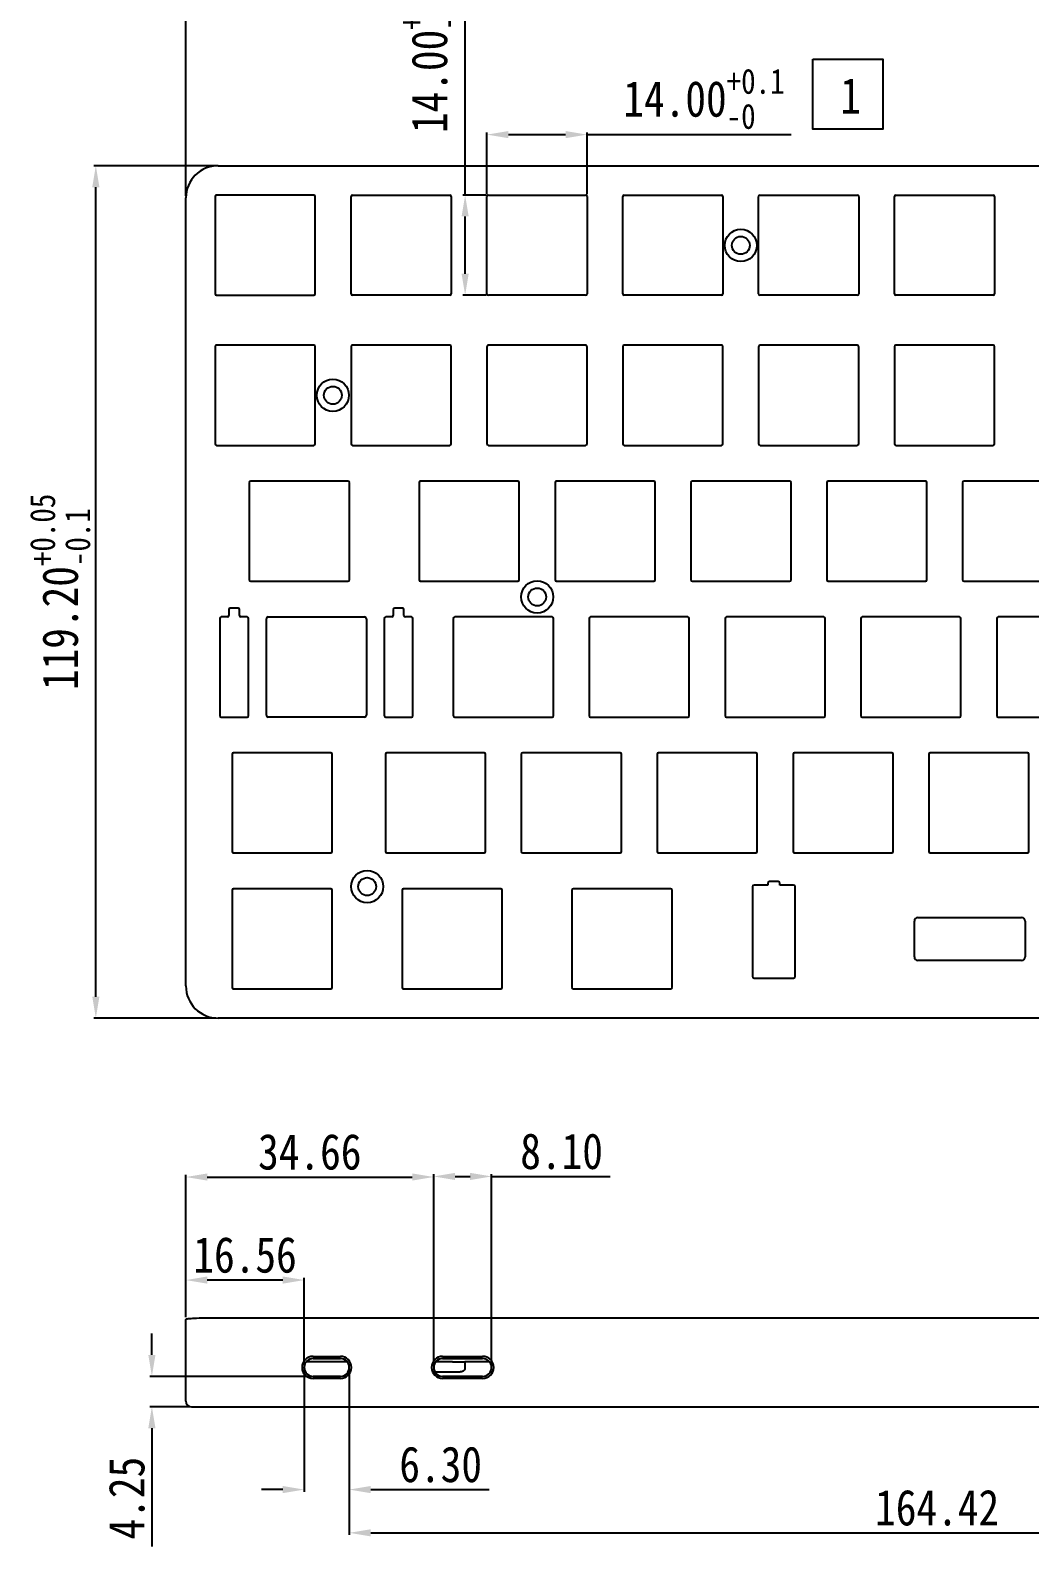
# Model space of a CAD drawing. Header units: millimetres. Extents: x 217 to 1040, y -1841 to -1207.
# Drawn here: x 393.5 to 533.3, y -1556.2 to -1344.1 of the extents above; entities that cross this region are included whole.
import ezdxf

# ---------------------------------------------------------------- set-up
doc = ezdxf.new("R2010")
doc.units = ezdxf.units.MM
doc.header["$PDMODE"] = 3
doc.header["$PDSIZE"] = 8
doc.layers.get('0').update_dxf_attribs({"linetype": 'CONTINUOUS'})
doc.layers.get('Defpoints').update_dxf_attribs({"linetype": 'CONTINUOUS'})
doc.layers.add('标注尺寸', color=2, linetype='CONTINUOUS')
doc.styles.get("Standard").update_dxf_attribs({"font": '', "width": 0.85, "height": 5})
doc.styles.get('Standard').set_extended_font_data('SimSun')
doc.dimstyles.get("Standard").update_dxf_attribs({"dimtxt": 5, "dimasz": 3, "dimexe": 0.3, "dimexo": 0.3, "dimgap": 1, "dimtad": 1, "dimzin": 1, "dimdsep": 46, "dimtxsty": 'Standard', "dimcen": 0.09, "dimclrd": 3, "dimclre": 3, "dimclrt": 3, "dimadec": 0, "dimazin": 2, "dimtp": 0.01, "dimtm": 0.01, "dimtfac": 1, "dimtofl": 0, "dimtmove": 0, "dimatfit": 3, "dimfxl": 0, "dimtolj": 1, "dimarcsym": 0})

# ---------------------------------------------------------------- blocks, each defined once
blk = doc.blocks.new('*D42')
at = {"layer": 'Defpoints', "color": 0}
for p in [(415.25, -1518.9), (415.25, -1524.41), (431.81, -1531.12)]:
    blk.add_point(p, dxfattribs=at)
at = {"layer": '标注尺寸', "color": 3, "lineweight": -2}
for p, q in [((415.25, -1524.11), (415.25, -1518.6)), ((428.81, -1518.9), (418.25, -1518.9)), ((431.81, -1530.82), (431.81, -1518.6))]:
    blk.add_line(p, q, dxfattribs=at)
at = {"layer": '标注尺寸', "color": 3}
for points in [[(418.25, -1518.4), (418.25, -1519.4), (415.25, -1518.9)], [(428.81, -1518.4), (428.81, -1519.4), (431.81, -1518.9)]]:
    blk.add_solid(points, dxfattribs=at)
at = {"layer": '标注尺寸', "color": 3, "insert": (423.53, -1515.4), "char_height": 5, "attachment_point": 5}
blk.add_mtext('\\A1;16.56', dxfattribs=at)
blk = doc.blocks.new('*D43')
at = {"layer": 'Defpoints', "color": 0}
for p in [(433.06, -1532.37), (410.5, -1536.62), (416.05, -1536.62)]:
    blk.add_point(p, dxfattribs=at)
at = {"layer": '标注尺寸', "color": 3, "lineweight": -2}
for p, q in [((410.5, -1529.37), (410.5, -1526.37)), ((432.76, -1532.37), (410.2, -1532.37)), ((415.75, -1536.62), (410.2, -1536.62)), ((410.5, -1539.62), (410.5, -1556.18))]:
    blk.add_line(p, q, dxfattribs=at)
at = {"layer": '标注尺寸', "color": 3}
for points in [[(410, -1529.37), (411, -1529.37), (410.5, -1532.37)], [(410, -1539.62), (411, -1539.62), (410.5, -1536.62)]]:
    blk.add_solid(points, dxfattribs=at)
at = {"layer": '标注尺寸', "color": 3, "insert": (407, -1549.4), "char_height": 5, "attachment_point": 5, "rotation": 90}
blk.add_mtext('\\A1;4.25', dxfattribs=at)
blk = doc.blocks.new('*D44')
at = {"layer": 'Defpoints', "color": 0}
for p in [(431.81, -1531.12), (438.11, -1531.12), (438.11, -1548.2)]:
    blk.add_point(p, dxfattribs=at)
at = {"layer": '标注尺寸', "color": 3, "lineweight": -2}
for p, q in [((431.81, -1531.42), (431.81, -1548.5)), ((438.11, -1531.42), (438.11, -1548.5)), ((428.81, -1548.2), (425.81, -1548.2)), ((441.11, -1548.2), (457.67, -1548.2))]:
    blk.add_line(p, q, dxfattribs=at)
at = {"layer": '标注尺寸', "color": 3}
for points in [[(428.81, -1547.7), (428.81, -1548.7), (431.81, -1548.2)], [(441.11, -1547.7), (441.11, -1548.7), (438.11, -1548.2)]]:
    blk.add_solid(points, dxfattribs=at)
at = {"layer": '标注尺寸', "color": 3, "insert": (450.89, -1544.7), "char_height": 5, "attachment_point": 5}
blk.add_mtext('\\A1;6.30', dxfattribs=at)
blk = doc.blocks.new('*D45')
at = {"layer": 'Defpoints', "color": 0}
for p in [(449.91, -1504.49), (415.25, -1524.41), (449.91, -1531.12)]:
    blk.add_point(p, dxfattribs=at)
at = {"layer": '标注尺寸', "color": 3, "lineweight": -2}
for p, q in [((415.25, -1524.11), (415.25, -1504.19)), ((418.25, -1504.49), (446.91, -1504.49)), ((449.91, -1530.82), (449.91, -1504.19))]:
    blk.add_line(p, q, dxfattribs=at)
at = {"layer": '标注尺寸', "color": 3}
for points in [[(418.25, -1503.99), (418.25, -1504.99), (415.25, -1504.49)], [(446.91, -1503.99), (446.91, -1504.99), (449.91, -1504.49)]]:
    blk.add_solid(points, dxfattribs=at)
at = {"layer": '标注尺寸', "color": 3, "insert": (432.58, -1500.99), "char_height": 5, "attachment_point": 5}
blk.add_mtext('\\A1;34.66', dxfattribs=at)
blk = doc.blocks.new('*D46')
at = {"layer": 'Defpoints', "color": 0}
for p in [(458.01, -1504.41), (449.91, -1531.12), (458.01, -1531.12)]:
    blk.add_point(p, dxfattribs=at)
at = {"layer": '标注尺寸', "color": 3, "lineweight": -2}
for p, q in [((449.91, -1530.82), (449.91, -1504.11)), ((452.91, -1504.41), (455.01, -1504.41)), ((458.01, -1530.82), (458.01, -1504.11)), ((458.01, -1504.41), (474.59, -1504.41))]:
    blk.add_line(p, q, dxfattribs=at)
at = {"layer": '标注尺寸', "color": 3}
for points in [[(452.91, -1503.91), (452.91, -1504.91), (449.91, -1504.41)], [(455.01, -1503.91), (455.01, -1504.91), (458.01, -1504.41)]]:
    blk.add_solid(points, dxfattribs=at)
at = {"layer": '标注尺寸', "color": 3, "insert": (467.8, -1500.91), "char_height": 5, "attachment_point": 5}
blk.add_mtext('\\A1;8.10', dxfattribs=at)
blk = doc.blocks.new('*D48')
at = {"layer": 'Defpoints', "color": 0}
for p in [(471.36, -1358.72), (457.36, -1367.37), (471.36, -1367.37)]:
    blk.add_point(p, dxfattribs=at)
at = {"layer": '标注尺寸', "color": 3, "lineweight": -2}
for p, q in [((457.36, -1367.07), (457.36, -1358.42)), ((460.36, -1358.72), (468.36, -1358.72)), ((471.36, -1367.07), (471.36, -1358.42)), ((471.36, -1358.72), (499.91, -1358.72))]:
    blk.add_line(p, q, dxfattribs=at)
at = {"layer": '标注尺寸', "color": 3}
for points in [[(460.36, -1358.22), (460.36, -1359.22), (457.36, -1358.72)], [(468.36, -1358.22), (468.36, -1359.22), (471.36, -1358.72)]]:
    blk.add_solid(points, dxfattribs=at)
at = {"layer": '标注尺寸', "color": 3, "insert": (487.71, -1353.71), "char_height": 5, "attachment_point": 5}
blk.add_mtext('\\A1;14.00{\\H0.7x;\\S+0.1^ -0;}', dxfattribs=at)
blk = doc.blocks.new('*D49')
at = {"layer": 'Defpoints', "color": 0}
for p in [(454.31, -1367.17), (457.56, -1367.17), (457.56, -1381.17)]:
    blk.add_point(p, dxfattribs=at)
at = {"layer": '标注尺寸', "color": 3, "lineweight": -2}
for p, q in [((454.31, -1367.17), (454.31, -1335.03)), ((457.26, -1367.17), (454.01, -1367.17)), ((454.31, -1378.17), (454.31, -1370.17)), ((457.26, -1381.17), (454.01, -1381.17))]:
    blk.add_line(p, q, dxfattribs=at)
at = {"layer": '标注尺寸', "color": 3}
for points in [[(453.81, -1370.17), (454.81, -1370.17), (454.31, -1367.17)], [(453.81, -1378.17), (454.81, -1378.17), (454.31, -1381.17)]]:
    blk.add_solid(points, dxfattribs=at)
at = {"layer": '标注尺寸', "color": 3, "insert": (449.3, -1347.23), "char_height": 5, "attachment_point": 5, "rotation": 90}
blk.add_mtext('\\A1;14.00{\\H0.7x;\\S+0.1^ -0;}', dxfattribs=at)
blk = doc.blocks.new('*D50')
at = {"layer": 'Defpoints', "color": 0}
for p in [(402.66, -1363.07), (419.75, -1363.07), (419.75, -1482.27)]:
    blk.add_point(p, dxfattribs=at)
at = {"layer": '标注尺寸', "color": 3, "lineweight": -2}
for p, q in [((419.45, -1363.07), (402.36, -1363.07)), ((402.66, -1479.27), (402.66, -1366.07)), ((419.45, -1482.27), (402.36, -1482.27))]:
    blk.add_line(p, q, dxfattribs=at)
at = {"layer": '标注尺寸', "color": 3}
for points in [[(402.16, -1366.07), (403.16, -1366.07), (402.66, -1363.07)], [(402.16, -1479.27), (403.16, -1479.27), (402.66, -1482.27)]]:
    blk.add_solid(points, dxfattribs=at)
at = {"layer": '标注尺寸', "color": 3, "insert": (397.66, -1422.67), "char_height": 5, "attachment_point": 5, "rotation": 90}
blk.add_mtext('\\A1;119.20{\\H0.7x;\\S+0.05^ -0.1;}', dxfattribs=at)
blk = doc.blocks.new('*D52')
at = {"layer": 'Defpoints', "color": 0}
for p in [(802.46, -1337.09), (415.25, -1367.57), (802.46, -1367.57)]:
    blk.add_point(p, dxfattribs=at)
at = {"layer": '标注尺寸', "color": 3, "lineweight": -2}
for p, q in [((415.25, -1367.27), (415.25, -1336.79)), ((418.25, -1337.09), (799.46, -1337.09)), ((802.46, -1367.27), (802.46, -1336.79))]:
    blk.add_line(p, q, dxfattribs=at)
at = {"layer": '标注尺寸', "color": 3}
for points in [[(418.25, -1336.59), (418.25, -1337.59), (415.25, -1337.09)], [(799.46, -1336.59), (799.46, -1337.59), (802.46, -1337.09)]]:
    blk.add_solid(points, dxfattribs=at)
at = {"layer": '标注尺寸', "color": 3, "insert": (609.46, -1332.08), "char_height": 5, "attachment_point": 5}
blk.add_mtext('\\A1;387.21{\\H0.7x;\\S+0.05^ -0.1;}', dxfattribs=at)
blk = doc.blocks.new('*D79')
at = {"layer": 'Defpoints', "color": 0}
for p in [(438.11, -1531.12), (602.53, -1531.62), (602.53, -1554.25)]:
    blk.add_point(p, dxfattribs=at)
at = {"layer": '标注尺寸', "color": 3, "lineweight": -2}
for p, q in [((438.11, -1531.42), (438.11, -1554.55)), ((602.53, -1531.92), (602.53, -1554.55)), ((441.11, -1554.25), (599.53, -1554.25))]:
    blk.add_line(p, q, dxfattribs=at)
at = {"layer": '标注尺寸', "color": 3}
for points in [[(441.11, -1553.75), (441.11, -1554.75), (438.11, -1554.25)], [(599.53, -1553.75), (599.53, -1554.75), (602.53, -1554.25)]]:
    blk.add_solid(points, dxfattribs=at)
at = {"layer": '标注尺寸', "color": 3, "insert": (520.32, -1550.75), "char_height": 5, "attachment_point": 5}
blk.add_mtext('\\A1;164.42', dxfattribs=at)

msp = doc.modelspace()

# ---------------------------------------------------------------- linework, layer by layer
at = {"color": 7, "linetype": 'Continuous'}
for p, q in [((419.753, -1363.073), (797.964, -1363.073)), ((415.253, -1477.773), (415.253, -1367.574)), ((419.358, -1367.373), (419.358, -1380.973)), ((433.158, -1367.173), (419.558, -1367.173)), ((433.358, -1380.973), (433.358, -1367.373)), ((438.358, -1380.973), (438.358, -1367.373)), ((438.558, -1367.173), (452.158, -1367.173)), ((452.358, -1367.373), (452.358, -1380.973)), ((457.358, -1380.973), (457.358, -1367.373)), ((457.558, -1367.173), (471.158, -1367.173)), ((471.358, -1367.373), (471.358, -1380.973)), ((476.358, -1380.973), (476.358, -1367.373)), ((476.558, -1367.173), (490.158, -1367.173)), ((490.358, -1367.373), (490.358, -1380.973)), ((495.358, -1380.973), (495.358, -1367.373)), ((495.558, -1367.173), (509.158, -1367.173)), ((509.358, -1367.373), (509.358, -1380.973)), ((514.358, -1380.973), (514.358, -1367.373)), ((514.558, -1367.173), (528.158, -1367.173)), ((528.358, -1367.373), (528.358, -1380.973)), ((419.558, -1381.173), (433.158, -1381.173)), ((452.158, -1381.173), (438.558, -1381.173)), ((471.158, -1381.173), (457.558, -1381.173)), ((490.158, -1381.173), (476.558, -1381.173)), ((509.158, -1381.173), (495.558, -1381.173)), ((528.158, -1381.173), (514.558, -1381.173)), ((419.358, -1388.373), (419.358, -1401.973)), ((433.158, -1388.173), (419.558, -1388.173)), ((433.358, -1401.973), (433.358, -1388.373)), ((438.358, -1388.373), (438.358, -1401.973)), ((452.158, -1388.173), (438.558, -1388.173)), ((452.358, -1401.973), (452.358, -1388.373)), ((457.358, -1388.373), (457.358, -1401.973)), ((471.158, -1388.173), (457.558, -1388.173)), ((471.358, -1401.973), (471.358, -1388.373)), ((476.358, -1388.373), (476.358, -1401.973)), ((490.158, -1388.173), (476.558, -1388.173)), ((490.358, -1401.973), (490.358, -1388.373)), ((495.358, -1388.373), (495.358, -1401.973)), ((509.158, -1388.173), (495.558, -1388.173)), ((509.358, -1401.973), (509.358, -1388.373)), ((514.358, -1388.373), (514.358, -1401.973)), ((528.158, -1388.173), (514.558, -1388.173)), ((528.358, -1401.973), (528.358, -1388.373)), ((419.558, -1402.173), (433.158, -1402.173)), ((438.558, -1402.173), (452.158, -1402.173)), ((457.558, -1402.173), (471.158, -1402.173)), ((476.558, -1402.173), (490.158, -1402.173)), ((495.558, -1402.173), (509.158, -1402.173)), ((514.558, -1402.173), (528.158, -1402.173)), ((424.123, -1407.373), (424.123, -1420.973)), ((437.923, -1407.173), (424.323, -1407.173)), ((438.123, -1420.973), (438.123, -1407.373)), ((447.888, -1407.373), (447.888, -1420.973)), ((461.688, -1407.173), (448.088, -1407.173)), ((461.888, -1420.973), (461.888, -1407.373)), ((466.888, -1407.373), (466.888, -1420.973)), ((480.688, -1407.173), (467.088, -1407.173)), ((480.888, -1420.973), (480.888, -1407.373)), ((485.888, -1407.373), (485.888, -1420.973)), ((499.688, -1407.173), (486.088, -1407.173)), ((499.888, -1420.973), (499.888, -1407.373)), ((504.888, -1407.373), (504.888, -1420.973)), ((518.688, -1407.173), (505.088, -1407.173)), ((518.888, -1420.973), (518.888, -1407.373)), ((523.888, -1407.373), (523.888, -1420.973)), ((537.688, -1407.173), (524.088, -1407.173)), ((424.323, -1421.173), (437.923, -1421.173)), ((448.088, -1421.173), (461.688, -1421.173)), ((467.088, -1421.173), (480.688, -1421.173)), ((486.088, -1421.173), (499.688, -1421.173)), ((505.088, -1421.173), (518.688, -1421.173)), ((524.088, -1421.173), (537.688, -1421.173)), ((422.558, -1424.923), (421.458, -1424.923)), ((445.558, -1424.923), (444.458, -1424.923)), ((420.008, -1426.373), (420.008, -1439.973)), ((421.058, -1426.173), (420.208, -1426.173)), ((421.258, -1425.123), (421.258, -1425.973)), ((422.758, -1425.973), (422.758, -1425.123)), ((423.808, -1426.173), (422.958, -1426.173)), ((424.008, -1439.973), (424.008, -1426.373)), ((426.508, -1439.903), (426.508, -1426.443)), ((426.778, -1426.173), (440.238, -1426.173)), ((440.508, -1426.443), (440.508, -1439.903)), ((443.008, -1426.373), (443.008, -1439.973)), ((444.058, -1426.173), (443.208, -1426.173)), ((444.258, -1425.123), (444.258, -1425.973)), ((445.758, -1425.973), (445.758, -1425.123)), ((446.808, -1426.173), (445.958, -1426.173)), ((447.008, -1439.973), (447.008, -1426.373)), ((452.658, -1426.373), (452.658, -1439.973)), ((466.458, -1426.173), (452.858, -1426.173)), ((466.658, -1439.973), (466.658, -1426.373)), ((471.658, -1426.373), (471.658, -1439.973)), ((485.458, -1426.173), (471.858, -1426.173)), ((485.658, -1439.973), (485.658, -1426.373)), ((490.658, -1426.373), (490.658, -1439.973)), ((504.458, -1426.173), (490.858, -1426.173)), ((504.658, -1439.973), (504.658, -1426.373)), ((509.658, -1426.373), (509.658, -1439.973)), ((523.458, -1426.173), (509.858, -1426.173)), ((523.658, -1439.973), (523.658, -1426.373)), ((528.658, -1426.373), (528.658, -1439.973)), ((542.458, -1426.173), (528.858, -1426.173)), ((420.208, -1440.173), (423.808, -1440.173)), ((440.238, -1440.173), (426.778, -1440.173)), ((443.208, -1440.173), (446.808, -1440.173)), ((452.858, -1440.173), (466.458, -1440.173)), ((471.858, -1440.173), (485.458, -1440.173)), ((490.858, -1440.173), (504.458, -1440.173)), ((509.858, -1440.173), (523.458, -1440.173)), ((528.858, -1440.173), (542.458, -1440.173)), ((421.728, -1445.373), (421.728, -1458.973)), ((435.528, -1445.173), (421.928, -1445.173)), ((435.728, -1458.973), (435.728, -1445.373)), ((443.168, -1445.373), (443.168, -1458.973)), ((456.968, -1445.173), (443.368, -1445.173)), ((457.168, -1458.973), (457.168, -1445.373)), ((462.168, -1445.373), (462.168, -1458.973)), ((475.968, -1445.173), (462.368, -1445.173)), ((476.168, -1458.973), (476.168, -1445.373)), ((481.168, -1445.373), (481.168, -1458.973)), ((494.968, -1445.173), (481.368, -1445.173)), ((495.168, -1458.973), (495.168, -1445.373)), ((500.168, -1445.373), (500.168, -1458.973)), ((513.968, -1445.173), (500.368, -1445.173)), ((514.168, -1458.973), (514.168, -1445.373)), ((519.168, -1445.373), (519.168, -1458.973)), ((532.968, -1445.173), (519.368, -1445.173)), ((533.168, -1458.973), (533.168, -1445.373)), ((421.928, -1459.173), (435.528, -1459.173)), ((443.368, -1459.173), (456.968, -1459.173)), ((462.368, -1459.173), (475.968, -1459.173)), ((481.368, -1459.173), (494.968, -1459.173)), ((500.368, -1459.173), (513.968, -1459.173)), ((519.368, -1459.173), (532.968, -1459.173)), ((421.728, -1464.373), (421.728, -1477.973)), ((435.528, -1464.173), (421.928, -1464.173)), ((435.728, -1477.973), (435.728, -1464.373)), ((445.488, -1464.373), (445.488, -1477.973)), ((459.288, -1464.173), (445.688, -1464.173)), ((459.488, -1477.973), (459.488, -1464.373)), ((469.248, -1464.373), (469.248, -1477.973)), ((483.048, -1464.173), (469.448, -1464.173)), ((483.248, -1477.973), (483.248, -1464.373)), ((494.483, -1463.923), (494.483, -1476.423)), ((496.633, -1463.673), (494.733, -1463.673)), ((496.633, -1463.423), (496.633, -1463.673)), ((498.083, -1463.173), (496.883, -1463.173)), ((498.333, -1463.673), (498.333, -1463.423)), ((500.233, -1463.673), (498.333, -1463.673)), ((500.483, -1476.423), (500.483, -1463.923)), ((517.135, -1473.705), (517.135, -1468.705)), ((517.635, -1468.205), (532.135, -1468.205)), ((532.635, -1468.705), (532.635, -1473.705)), ((532.135, -1474.205), (517.635, -1474.205)), ((494.733, -1476.673), (500.233, -1476.673)), ((421.928, -1478.173), (435.528, -1478.173)), ((445.688, -1478.173), (459.288, -1478.173)), ((469.448, -1478.173), (483.048, -1478.173)), ((797.964, -1482.273), (419.753, -1482.273)), ((415.253, -1535.821), (415.253, -1524.409)), ((797.965, -1524.214), (419.752, -1524.214)), ((437.83, -1530.337), (432.086, -1530.337)), ((433.058, -1529.571), (436.858, -1529.571)), ((433.058, -1529.871), (436.858, -1529.871)), ((452.545, -1530.356), (450.169, -1530.356)), ((451.158, -1529.571), (456.758, -1529.571)), ((451.158, -1529.871), (456.758, -1529.871)), ((457.73, -1530.337), (454.286, -1530.337)), ((436.858, -1532.371), (433.058, -1532.371)), ((436.858, -1532.671), (433.058, -1532.671)), ((453.42, -1531.779), (450.098, -1531.779)), ((456.758, -1532.371), (451.158, -1532.371)), ((456.758, -1532.671), (451.158, -1532.671)), ((416.053, -1536.621), (801.664, -1536.621))]:
    msp.add_line(p, q, dxfattribs=at)
for centre, radius in [((492.858, -1374.21), 2.25), ((492.858, -1374.21), 1.25), ((435.813, -1395.173), 2.25), ((435.813, -1395.173), 1.25), ((464.388, -1423.373), 2.25), ((464.388, -1423.373), 1.25), ((440.609, -1463.878), 2.25), ((440.609, -1463.878), 1.25)]:
    msp.add_circle(centre, radius, dxfattribs=at)
for centre, radius, start, end in [((419.753, -1367.573), 4.5, 90.00182, 180), ((419.558, -1367.373), 0.2, 90, 180), ((433.158, -1367.373), 0.2, 0, 90), ((438.558, -1367.373), 0.2, 90, 180), ((452.158, -1367.373), 0.2, 0, 90), ((457.558, -1367.373), 0.2, 90, 180), ((471.158, -1367.373), 0.2, 0, 90), ((476.558, -1367.373), 0.2, 90, 180), ((490.158, -1367.373), 0.2, 0, 90), ((495.558, -1367.373), 0.2, 90, 180), ((509.158, -1367.373), 0.2, 0, 90), ((514.558, -1367.373), 0.2, 90, 180), ((528.158, -1367.373), 0.2, 0, 90), ((419.558, -1380.973), 0.2, 180, 270), ((433.158, -1380.973), 0.2, 270, 0), ((438.558, -1380.973), 0.2, 180, 270), ((452.158, -1380.973), 0.2, 270, 0), ((457.558, -1380.973), 0.2, 180, 270), ((471.158, -1380.973), 0.2, 270, 0), ((476.558, -1380.973), 0.2, 180, 270), ((490.158, -1380.973), 0.2, 270, 0), ((495.558, -1380.973), 0.2, 180, 270), ((509.158, -1380.973), 0.2, 270, 0), ((514.558, -1380.973), 0.2, 180, 270), ((528.158, -1380.973), 0.2, 270, 0), ((419.558, -1388.373), 0.2, 90, 180), ((433.158, -1388.373), 0.2, 0, 90), ((438.558, -1388.373), 0.2, 90, 180), ((452.158, -1388.373), 0.2, 0, 90), ((457.558, -1388.373), 0.2, 90, 180), ((471.158, -1388.373), 0.2, 0, 90), ((476.558, -1388.373), 0.2, 90, 180), ((490.158, -1388.373), 0.2, 0, 90), ((495.558, -1388.373), 0.2, 90, 180), ((509.158, -1388.373), 0.2, 0, 90), ((514.558, -1388.373), 0.2, 90, 180), ((528.158, -1388.373), 0.2, 0, 90), ((419.558, -1401.973), 0.2, 180, 270), ((433.158, -1401.973), 0.2, 270, 0), ((438.558, -1401.973), 0.2, 180, 270), ((452.158, -1401.973), 0.2, 270, 0), ((457.558, -1401.973), 0.2, 180, 270), ((471.158, -1401.973), 0.2, 270, 0), ((476.558, -1401.973), 0.2, 180, 270), ((490.158, -1401.973), 0.2, 270, 0), ((495.558, -1401.973), 0.2, 180, 270), ((509.158, -1401.973), 0.2, 270, 0), ((514.558, -1401.973), 0.2, 180, 270), ((528.158, -1401.973), 0.2, 270, 0), ((424.323, -1407.373), 0.2, 90, 180), ((437.923, -1407.373), 0.2, 0, 90), ((448.088, -1407.373), 0.2, 90, 180), ((461.688, -1407.373), 0.2, 0, 90), ((467.088, -1407.373), 0.2, 90, 180), ((480.688, -1407.373), 0.2, 0, 90), ((486.088, -1407.373), 0.2, 90, 180), ((499.688, -1407.373), 0.2, 0, 90), ((505.088, -1407.373), 0.2, 90, 180), ((518.688, -1407.373), 0.2, 0, 90), ((524.088, -1407.373), 0.2, 90, 180), ((424.323, -1420.973), 0.2, 180, 270), ((437.923, -1420.973), 0.2, 270, 0), ((448.088, -1420.973), 0.2, 180, 270), ((461.688, -1420.973), 0.2, 270, 0), ((467.088, -1420.973), 0.2, 180, 270), ((480.688, -1420.973), 0.2, 270, 0), ((486.088, -1420.973), 0.2, 180, 270), ((499.688, -1420.973), 0.2, 270, 0), ((505.088, -1420.973), 0.2, 180, 270), ((518.688, -1420.973), 0.2, 270, 0), ((524.088, -1420.973), 0.2, 180, 270), ((421.458, -1425.123), 0.2, 90, 180), ((422.558, -1425.123), 0.2, 0, 90), ((444.458, -1425.123), 0.2, 90, 180), ((445.558, -1425.123), 0.2, 0, 90), ((420.208, -1426.373), 0.2, 90, 180), ((421.058, -1425.973), 0.2, 270, 0), ((422.958, -1425.973), 0.2, 180, 270), ((423.808, -1426.373), 0.2, 0, 90), ((426.778, -1426.443), 0.27, 90, 180), ((440.238, -1426.443), 0.27, 0, 90), ((443.208, -1426.373), 0.2, 90, 180), ((444.058, -1425.973), 0.2, 270, 0), ((445.958, -1425.973), 0.2, 180, 270), ((446.808, -1426.373), 0.2, 0, 90), ((452.858, -1426.373), 0.2, 90, 180), ((466.458, -1426.373), 0.2, 0, 90), ((471.858, -1426.373), 0.2, 90, 180), ((485.458, -1426.373), 0.2, 0, 90), ((490.858, -1426.373), 0.2, 90, 180), ((504.458, -1426.373), 0.2, 0, 90), ((509.858, -1426.373), 0.2, 90, 180), ((523.458, -1426.373), 0.2, 0, 90), ((528.858, -1426.373), 0.2, 90, 180), ((420.208, -1439.973), 0.2, 180, 270), ((423.808, -1439.973), 0.2, 270, 0), ((426.778, -1439.903), 0.27, 180, 270), ((440.238, -1439.903), 0.27, 270, 0), ((443.208, -1439.973), 0.2, 180, 270), ((446.808, -1439.973), 0.2, 270, 0), ((452.858, -1439.973), 0.2, 180, 270), ((466.458, -1439.973), 0.2, 270, 0), ((471.858, -1439.973), 0.2, 180, 270), ((485.458, -1439.973), 0.2, 270, 0), ((490.858, -1439.973), 0.2, 180, 270), ((504.458, -1439.973), 0.2, 270, 0), ((509.858, -1439.973), 0.2, 180, 270), ((523.458, -1439.973), 0.2, 270, 0), ((528.858, -1439.973), 0.2, 180, 270), ((421.928, -1445.373), 0.2, 90, 180), ((435.528, -1445.373), 0.2, 0, 90), ((443.368, -1445.373), 0.2, 90, 180), ((456.968, -1445.373), 0.2, 0, 90), ((462.368, -1445.373), 0.2, 90, 180), ((475.968, -1445.373), 0.2, 0, 90), ((481.368, -1445.373), 0.2, 90, 180), ((494.968, -1445.373), 0.2, 0, 90), ((500.368, -1445.373), 0.2, 90, 180), ((513.968, -1445.373), 0.2, 0, 90), ((519.368, -1445.373), 0.2, 90, 180), ((532.968, -1445.373), 0.2, 0, 90), ((421.928, -1458.973), 0.2, 180, 270), ((435.528, -1458.973), 0.2, 270, 0), ((443.368, -1458.973), 0.2, 180, 270), ((456.968, -1458.973), 0.2, 270, 0), ((462.368, -1458.973), 0.2, 180, 270), ((475.968, -1458.973), 0.2, 270, 0), ((481.368, -1458.973), 0.2, 180, 270), ((494.968, -1458.973), 0.2, 270, 0), ((500.368, -1458.973), 0.2, 180, 270), ((513.968, -1458.973), 0.2, 270, 0), ((519.368, -1458.973), 0.2, 180, 270), ((532.968, -1458.973), 0.2, 270, 0), ((421.928, -1464.373), 0.2, 90, 180), ((435.528, -1464.373), 0.2, 0, 90), ((445.688, -1464.373), 0.2, 90, 180), ((459.288, -1464.373), 0.2, 0, 90), ((469.448, -1464.373), 0.2, 90, 180), ((483.048, -1464.373), 0.2, 0, 90), ((494.733, -1463.923), 0.25, 90, 180), ((496.883, -1463.423), 0.25, 90, 180), ((498.083, -1463.423), 0.25, 0, 90), ((500.233, -1463.923), 0.25, 0, 90), ((517.635, -1468.705), 0.5, 90, 180), ((532.135, -1468.705), 0.5, 0, 90), ((517.635, -1473.705), 0.5, 180, 270), ((532.135, -1473.705), 0.5, 270, 0), ((419.753, -1477.773), 4.5, 180, 269.99818), ((421.928, -1477.973), 0.2, 180, 270), ((435.528, -1477.973), 0.2, 270, 0), ((445.688, -1477.973), 0.2, 180, 270), ((459.288, -1477.973), 0.2, 270, 0), ((469.448, -1477.973), 0.2, 180, 270), ((483.048, -1477.973), 0.2, 270, 0), ((494.733, -1476.423), 0.25, 180, 270), ((500.233, -1476.423), 0.25, 270, 0), ((433.058, -1531.121), 1.55, 90, 270), ((433.058, -1531.121), 1.25, 90, 270), ((436.858, -1531.121), 1.55, 270, 90), ((436.858, -1531.121), 1.25, 270, 90), ((451.158, -1531.121), 1.55, 90, 270), ((451.158, -1531.121), 1.25, 90, 270), ((452.528, -1447.231), 83.125, 270.0119, 271.21187), ((495.908, -1530.841), 41.625, 179.30633, 180.69367), ((456.758, -1531.121), 1.55, 270, 90), ((456.758, -1531.121), 1.25, 270, 90), ((416.053, -1535.821), 0.8, 180, 270)]:
    msp.add_arc(centre, radius, start, end, dxfattribs=at)
for points, knots in [([(415.279, -1524.388), (415.272, -1524.391), (415.262, -1524.395), (415.253, -1524.405), (415.253, -1524.409)], [0, 0, 0, 0, 0.6419802, 1, 1, 1, 1]), ([(419.752, -1524.214), (419.215, -1524.214), (418.213, -1524.222), (417.024, -1524.25), (416.226, -1524.287), (415.79, -1524.313), (415.489, -1524.346), (415.33, -1524.368), (415.279, -1524.388)], [0, 0, 0, 0, 0.3594449, 0.6712022, 0.7960541, 0.8943881, 0.9630588, 1, 1, 1, 1]), ([(454.286, -1531.345), (454.256, -1531.424), (454.154, -1531.571), (453.85, -1531.738), (453.59, -1531.778), (453.42, -1531.779)], [0, 0, 0, 0, 0.2486874, 0.4995189, 1, 1, 1, 1])]:
    msp.add_open_spline(points, degree=3, knots=knots, dxfattribs=at)
at = {"layer": '标注尺寸', "color": 1}
msp.add_lwpolyline([(502.938, -1348.155), (512.738, -1348.155), (512.738, -1357.955), (502.938, -1357.955)], close=True, dxfattribs=at)

# ---------------------------------------------------------------- texts
at = {"layer": '标注尺寸', "color": 1, "insert": (506.778, -1350.778), "char_height": 5, "width": 5.95188, "attachment_point": 1}
msp.add_mtext('1', dxfattribs=at)

# ---------------------------------------------------------------- dimensions: what is measured, and where the dimension line sits
at = {"layer": '标注尺寸'}
dim = msp.add_linear_dim(base=(454.306, -1367.173), p1=(457.558, -1381.173), p2=(457.558, -1367.173), angle=90, text='<>{\\H0.7x;\\S+0.1^ -0;}', dimstyle='Standard', dxfattribs=at)
dim.commit()
dim.dimension.update_dxf_attribs({"geometry": '*D49', "text_midpoint": (454.306, -1347.228), "dimtype": 160})
at = {"layer": '标注尺寸', "color": 1}
dim = msp.add_linear_dim(base=(802.464, -1337.089), p1=(415.253, -1367.573), p2=(802.464, -1367.573), text='<>{\\H0.7x;\\S+0.05^ -0.1;}', dimstyle='Standard', dxfattribs=at)
dim.commit()
dim.dimension.update_dxf_attribs({"geometry": '*D52', "text_midpoint": (609.463, -1337.089), "dimtype": 160})
at = {"layer": '标注尺寸'}
dim = msp.add_linear_dim(base=(471.358, -1358.716), p1=(457.358, -1367.373), p2=(471.358, -1367.373), text='<>{\\H0.7x;\\S+0.1^ -0;}', dimstyle='Standard', dxfattribs=at)
dim.commit()
dim.dimension.update_dxf_attribs({"geometry": '*D48', "text_midpoint": (487.706, -1358.716), "dimtype": 160})
at = {"layer": '标注尺寸', "color": 1}
dim = msp.add_linear_dim(base=(402.66, -1363.073), p1=(419.753, -1482.273), p2=(419.753, -1363.073), angle=90, text='<>{\\H0.7x;\\S+0.05^ -0.1;}', dimstyle='Standard', dxfattribs=at)
dim.commit()
dim.dimension.update_dxf_attribs({"geometry": '*D50', "text_midpoint": (397.655, -1422.673)})
for base, p1, p2, picture, middle in [((449.908063516, -1504.487697407), (415.253063516, -1524.408993605), (449.908063516, -1531.120500803), '*D45', (432.580563516, -1500.987697407)), ((458.008, -1504.41), (449.908, -1531.121), (458.008, -1531.121), '*D46', (467.801, -1500.91)), ((415.253063516, -1518.902231324), (431.808063516, -1531.120500803), (415.253063516, -1524.408993605), '*D42', (423.530563516, -1515.402231324)), ((438.108, -1548.203), (431.808, -1531.121), (438.108, -1531.121), '*D44', (450.889, -1544.703)), ((602.533063, -1554.24518), (438.108064, -1531.120501), (602.533063, -1531.620501), '*D79', (520.320563, -1550.74518))]:
    dim = msp.add_linear_dim(base=base, p1=p1, p2=p2, dimstyle='Standard', dxfattribs=at)
    dim.commit()
    dim.dimension.update_dxf_attribs({"geometry": picture, "text_midpoint": middle})
dim = msp.add_linear_dim(base=(410.504, -1536.621), p1=(433.058, -1532.371), p2=(416.053, -1536.621), angle=90, dimstyle='Standard', dxfattribs=at)
dim.commit()
dim.dimension.update_dxf_attribs({"geometry": '*D43', "text_midpoint": (407.004, -1549.402)})

doc.saveas('drawing.dxf')
